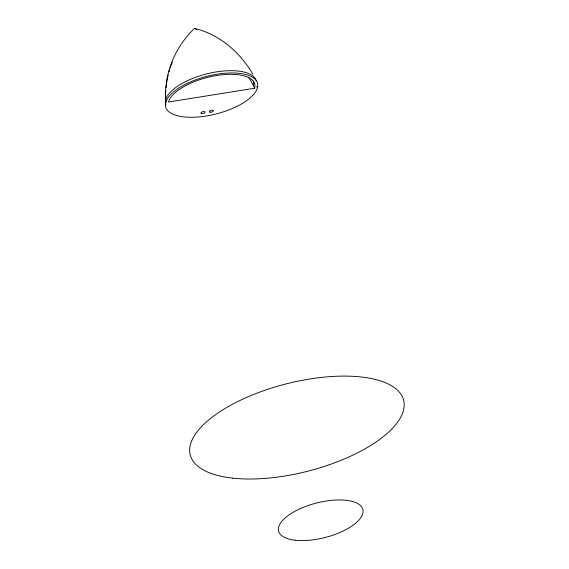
<?xml version="1.0" encoding="UTF-8"?>
<svg xmlns="http://www.w3.org/2000/svg" width="569" height="569" viewBox="0 0 569 569"><rect width="100%" height="100%" fill="white"/><g stroke="black" fill="none" stroke-linecap="round" stroke-linejoin="round"><path stroke-width="0.85" d="M254.635 88.231L168.516 102.022A44.531 18.18 -14.4 0 1 216.725 75.499A44.531 18.18 -14.4 0 1 254.635 88.231L253.411 85.755A116.837 103.999 14.7 0 0 249.037 77.846M181.518 43.763A115.279 102.619 14.7 0 1 194.456 28.45C219.52 34.225 240.146 52.384 252.878 74.276M256.825 86.545L257.444 87.775A47.426 19.367 -14.4 0 1 183.901 116.901A47.426 19.367 -14.4 0 1 193.396 80.691A47.426 19.367 -14.4 0 1 257.444 87.775M165.714 102.47L165.622 99.817A115.279 102.619 14.7 0 1 181.056 44.453M165.764 104.909L165.622 99.817A46.843 19.126 -14.4 0 1 210.374 73.038A46.843 19.126 -14.4 0 1 256.071 80.208M165.657 101.033A115.279 102.619 14.7 0 1 165.792 90.307M165.999 87.846A115.279 102.619 14.7 0 1 166.376 84.582M166.603 82.953A115.279 102.619 14.7 0 1 168.196 74.909M169.036 71.737A115.279 102.619 14.7 0 1 169.74 69.375M170.245 67.818A115.279 102.619 14.7 0 1 172.229 62.419M253.276 80.976A43.941 17.945 -14.4 0 1 253.411 85.755M194.456 28.45A115.279 102.619 14.7 0 1 196.71 29.41M295.354 540.258A43.507 17.767 -14.4 0 0 362.809 513.544A43.507 17.767 -14.4 0 0 304.059 507.043A43.507 17.767 -14.4 0 0 295.354 540.258M232.657 478.131A110.144 44.972 -14.4 0 0 403.442 410.498A110.144 44.972 -14.4 0 0 254.699 394.047A110.144 44.972 -14.4 0 0 232.657 478.131M201.711 113.544A2.176 0.889 -14.4 0 0 205.082 112.214A2.176 0.889 -14.4 0 0 202.144 111.887A2.176 0.889 -14.4 0 0 201.711 113.544M210.125 112.2A2.176 0.889 -14.4 0 0 213.496 110.863A2.176 0.889 -14.4 0 0 210.558 110.542A2.176 0.889 -14.4 0 0 210.125 112.2"/></g></svg>
